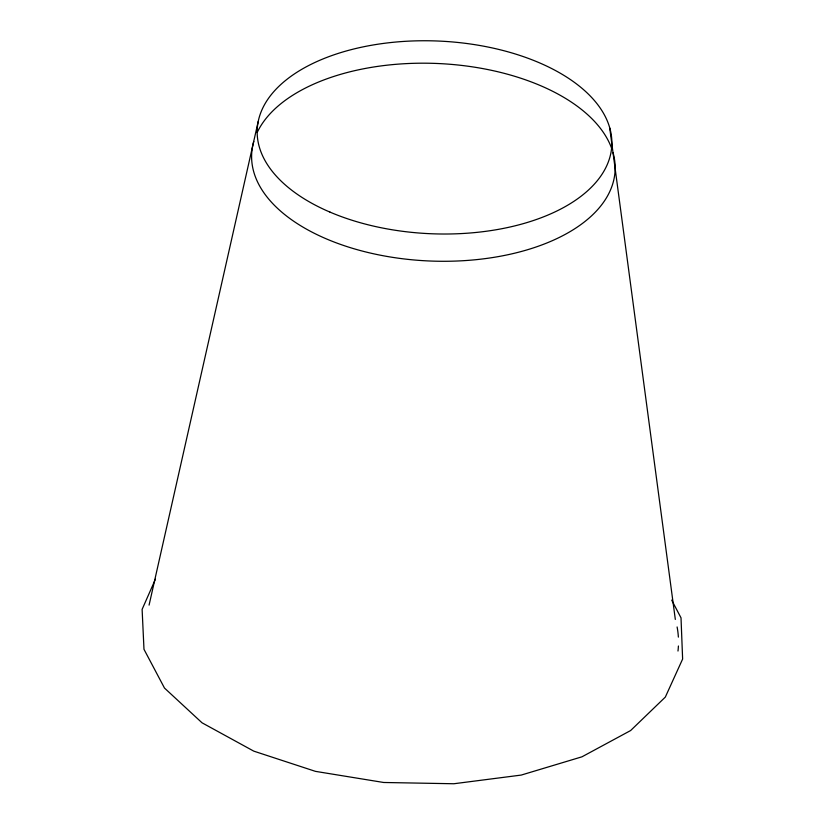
<?xml version="1.0" encoding="UTF-8"?>
<svg xmlns="http://www.w3.org/2000/svg" width="825" height="825" viewBox="0 0 825 825"><rect width="100%" height="100%" fill="white"/><g stroke="black" fill="none" stroke-linecap="round" stroke-linejoin="round"><path stroke-width="1.24" d="M149.078 605.117L258.173 121.646M155.42 579.212L142.117 609.376L143.983 649.316L164.484 688.05L202.032 722.803L253.78 751.142L315.428 771.354L383.666 782.482L453.863 783.75L521.225 775.077L581.965 756.814L630.62 730.548L665.321 697.094L682.626 659.051L681.017 617.842L671.684 600.105M609.727 127.999L675.324 619.431M678.408 645.996A266.197 144.623 2.5 0 1 677.985 651.038M677.108 626.959A266.197 144.623 2.5 0 1 678.367 637.117M613.006 152.573A181.902 98.825 2.5 0 1 433.507 261.133A181.902 98.825 2.5 0 1 253.78 141.457M257.266 132.309A181.902 98.825 2.5 0 1 437.879 63.515A181.902 98.825 2.5 0 1 611.552 148.118M329.99 212.108A177.468 96.412 2.5 0 0 610.84 153.213A177.468 96.412 2.5 0 0 362.691 46.963A177.468 96.412 2.5 0 0 329.99 212.108"/></g></svg>
